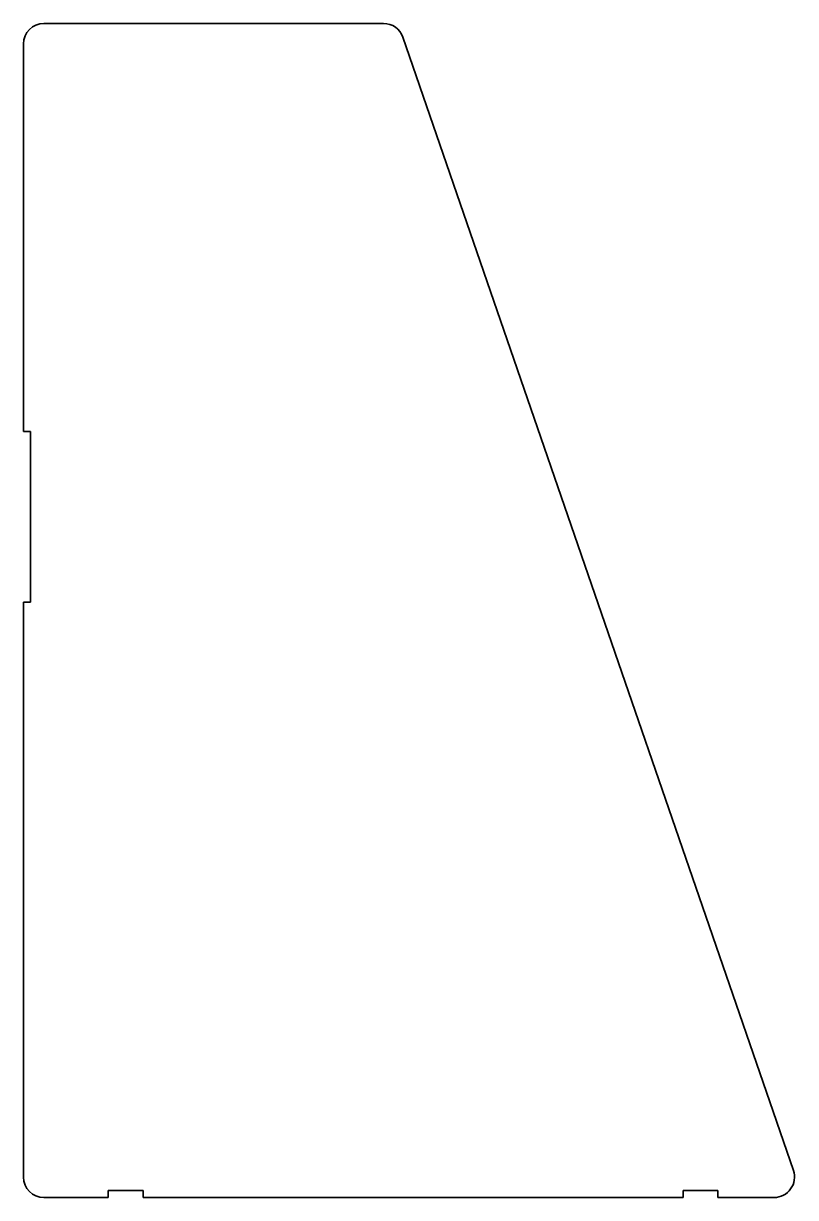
# Model space of a CAD drawing. Header units: inches. Extents: x 0 to 227, y 0 to 345.
import ezdxf

# ---------------------------------------------------------------- set-up
doc = ezdxf.new("R2010")
doc.units = ezdxf.units.IN
doc.header["$MEASUREMENT"] = 0
doc.layers.add('SIMUMAK Visible (ISO)', color=7, linetype='Continuous', lineweight=35)

# ---------------------------------------------------------------- blocks, each defined once
blk = doc.blocks.new('AMB-04-TAPAL01_Sheet_5_AMB-04-TAPAL01')
at = {"layer": 'SIMUMAK Visible (ISO)'}
for p, q in [((-107.19, 172.5), (-7.47, 172.5)), ((-113.19, 52.6), (-113.19, 166.5)), ((-1.8, 168.45), (112.86, -164.55)), ((-113.19, 52.6), (-111.09, 52.6)), ((-111.09, 52.6), (-111.09, 2.4)), ((-111.09, 2.4), (-113.19, 2.4)), ((-113.19, -166.5), (-113.19, 2.4)), ((-88.29, -172.5), (-107.19, -172.5)), ((-88.29, -170.4), (-78.09, -170.4)), ((-88.29, -172.5), (-88.29, -170.4)), ((-78.09, -170.4), (-78.09, -172.5)), ((80.5, -172.5), (-78.09, -172.5)), ((80.5, -170.4), (90.7, -170.4)), ((80.5, -172.5), (80.5, -170.4)), ((90.7, -170.4), (90.7, -172.5)), ((107.19, -172.5), (90.7, -172.5))]:
    blk.add_line(p, q, dxfattribs=at)
at = {"layer": 'SIMUMAK Visible (ISO)', "extrusion": (0, 0, -1)}
for centre, start, end in [((107.19, 166.5), 360, 90), ((7.47, 166.5), 90, 161), ((-107.19, -166.5), 161, 270), ((107.19, -166.5), 270, 360)]:
    blk.add_arc(centre, 6, start, end, dxfattribs=at)

msp = doc.modelspace()

# ---------------------------------------------------------------- block references
msp.add_blockref('AMB-04-TAPAL01_Sheet_5_AMB-04-TAPAL01', (113.19, 172.5))

doc.saveas('drawing.dxf')
